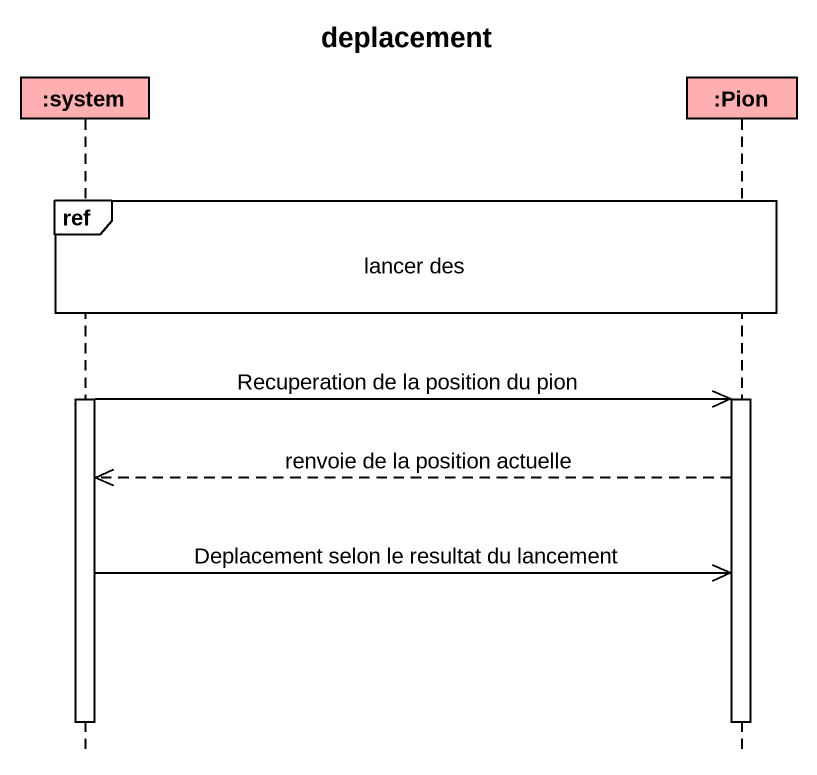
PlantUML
@startuml
title deplacement
hide footbox
participant ":system" as system #FFAFAF
participant ":Pion" as Pion #FFAFAF

ref over system, Pion : lancer des
activate system
system ->> Pion : Recuperation de la position du pion
activate Pion
Pion -->> system : renvoie de la position actuelle
system ->> Pion : Deplacement selon le resultat du lancement
deactivate system
deactivate Pion
@enduml
